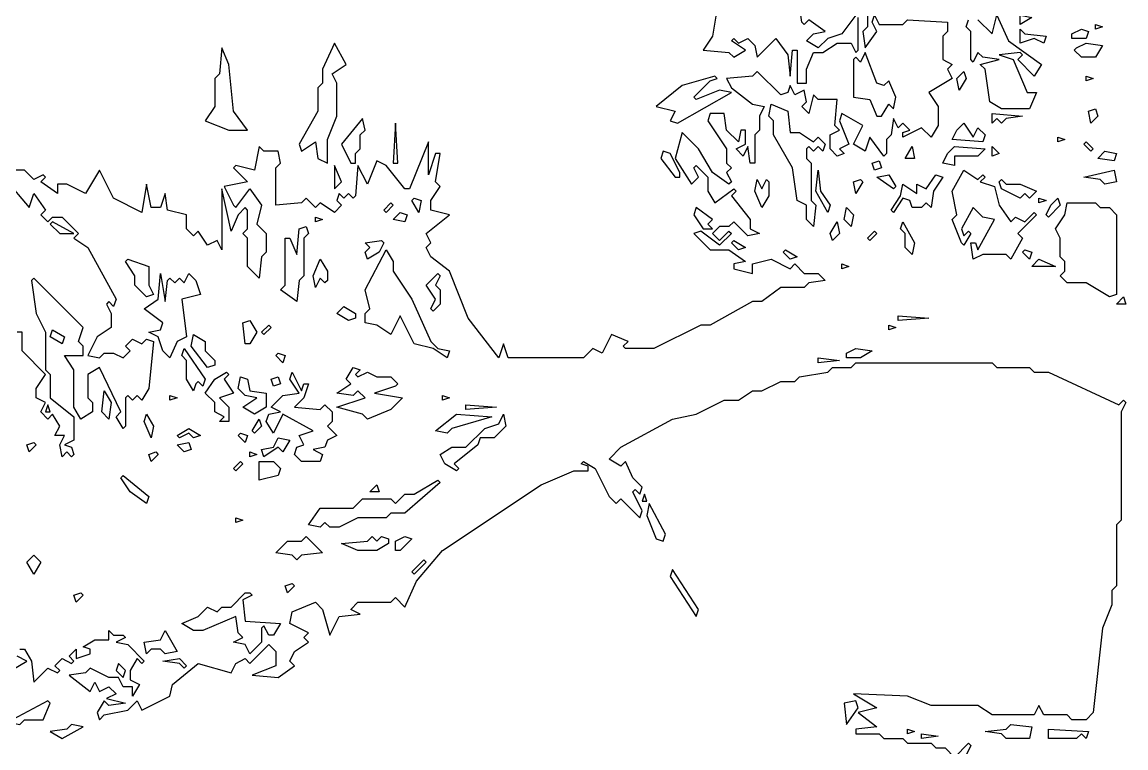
# Model space of a CAD drawing. Header units: millimetres. Extents: x -1861 to 1860, y -2 to 9002.
# Drawn here: x -1042 to -7, y 2591 to 3272 of the extents above; entities that cross this region are included whole.
import ezdxf

# ---------------------------------------------------------------- set-up
doc = ezdxf.new("R2010")
doc.units = ezdxf.units.MM
doc.layers.add('ALMOND-DRAW-PROFILE', color=7, linetype='Continuous', lineweight=25)

msp = doc.modelspace()

# ---------------------------------------------------------------- linework, layer by layer
at = {"layer": 'ALMOND-DRAW-PROFILE'}
for points in [[(-249.1, 3280.3), (-249.1, 3267.1), (-253.5, 3262.7), (-251.3, 3247.3), (-240.3, 3262.7), (-244.7, 3271.5), (-242.5, 3278.1), (-238.1, 3269.3), (-216.1, 3269.3), (-211.7, 3273.7), (-174.2, 3271.5), (-174.2, 3262.7), (-178.6, 3258.3), (-178.6, 3236.3), (-169.8, 3231.9), (-174.2, 3227.5), (-169.8, 3218.7), (-191.8, 3205.5), (-183, 3192.3), (-183, 3174.7), (-189.6, 3163.6), (-198.5, 3172.5), (-216.1, 3163.6), (-216.1, 3168.1), (-209.5, 3170.3), (-216.1, 3176.9), (-220.5, 3172.5), (-224.9, 3181.3), (-227.1, 3165.9), (-231.5, 3161.4), (-231.5, 3148.2), (-233.7, 3146), (-246.9, 3163.6), (-251.3, 3150.4), (-262.3, 3157), (-253.5, 3174.7), (-273.3, 3185.7), (-275.5, 3179.1), (-266.7, 3157), (-275.5, 3152.6), (-271.1, 3148.2), (-277.7, 3146), (-284.3, 3152.6), (-284.3, 3165.9), (-275.5, 3170.3), (-279.9, 3174.7), (-277.7, 3198.9), (-295.3, 3198.9), (-299.7, 3203.3), (-304.1, 3185.7), (-310.7, 3192.3), (-306.3, 3196.7), (-308.5, 3207.7), (-317.3, 3203.3), (-321.7, 3212.1), (-323.9, 3205.5), (-330.5, 3203.3), (-352.6, 3225.3), (-357, 3220.9), (-381.2, 3218.7), (-376.8, 3209.9), (-357, 3194.5), (-346, 3192.3), (-350.4, 3183.5), (-350.4, 3170.3), (-354.8, 3165.9), (-354.8, 3139.4), (-359.2, 3139.4), (-361.4, 3154.8), (-365.8, 3146), (-372.4, 3152.6), (-363.6, 3157), (-363.6, 3170.3), (-368, 3170.3), (-370.2, 3159.2), (-381.2, 3170.3), (-383.4, 3185.7), (-396.6, 3185.7), (-398.8, 3179.1), (-381.2, 3152.6), (-381.2, 3139.4), (-376.8, 3135), (-381.2, 3130.6), (-376.8, 3121.8), (-379, 3119.6), (-394.4, 3130.6), (-407.6, 3152.6), (-423, 3168.1), (-429.6, 3143.8), (-414.2, 3119.6), (-407.6, 3126.2), (-412, 3135), (-409.8, 3137.2), (-398.8, 3126.2), (-398.8, 3113), (-392.2, 3102), (-374.6, 3115.2), (-372.4, 3113), (-376.8, 3108.6), (-359.2, 3086.6), (-359.2, 3077.8), (-350.4, 3073.4), (-361.4, 3071.2), (-374.6, 3084.4), (-379, 3080), (-387.8, 3080), (-394.4, 3073.4), (-387.8, 3066.8), (-379, 3075.6), (-376.8, 3073.4), (-387.8, 3062.4), (-405.4, 3075.6), (-412, 3073.4), (-396.6, 3058), (-379, 3058), (-363.6, 3047), (-374.6, 3044.8), (-374.6, 3040.4), (-357, 3036), (-357, 3044.8), (-339.4, 3049.2), (-321.7, 3040.4), (-317.3, 3044.8), (-308.5, 3036), (-295.3, 3036), (-288.7, 3029.4), (-304.1, 3027.2), (-308.5, 3022.7), (-330.5, 3022.7), (-348.2, 3009.5), (-357, 3009.5), (-396.6, 2987.5), (-405.4, 2987.5), (-449.4, 2965.5), (-475.9, 2965.5), (-478.1, 2967.7), (-473.6, 2972.1), (-489.1, 2978.7), (-497.9, 2961.1), (-506.7, 2965.5), (-515.5, 2956.7), (-585.9, 2956.7), (-590.3, 2969.9), (-594.7, 2956.7), (-623.4, 2994.1), (-641, 3038.2), (-658.6, 3051.4), (-663, 3060.2), (-658.6, 3064.6), (-663, 3073.4), (-641, 3091), (-658.6, 3095.4), (-658.6, 3104.2), (-649.8, 3117.4), (-654.2, 3121.8), (-649.8, 3148.2), (-654.2, 3148.2), (-660.8, 3128.4), (-660.8, 3159.2), (-678.4, 3115.2), (-682.8, 3115.2), (-700.4, 3137.2), (-709.2, 3141.6), (-718, 3119.6), (-726.8, 3137.2), (-729, 3108.6), (-731.2, 3106.4), (-735.6, 3110.8), (-740, 3106.4), (-744.4, 3110.8), (-746.6, 3104.2), (-742.2, 3099.8), (-748.8, 3093.2), (-762.1, 3102), (-766.5, 3097.6), (-775.3, 3106.4), (-779.7, 3102), (-803.9, 3099.8), (-803.9, 3135), (-799.5, 3139.4), (-801.7, 3150.4), (-814.9, 3150.4), (-819.3, 3154.8), (-823.7, 3132.8), (-841.3, 3137.2), (-843.5, 3135), (-830.3, 3121.8), (-852.3, 3117.4), (-843.5, 3099.8), (-841.3, 3097.6), (-828.1, 3115.2), (-817.1, 3099.8), (-821.5, 3082.2), (-812.7, 3073.4), (-812.7, 3055.8), (-817.1, 3051.4), (-819.3, 3031.6), (-830.3, 3042.6), (-830.3, 3069), (-834.7, 3073.4), (-830.3, 3077.8), (-830.3, 3095.4), (-832.5, 3097.6), (-839.1, 3091), (-845.7, 3075.6), (-854.5, 3115.2), (-854.5, 3058), (-858.9, 3066.8), (-867.7, 3062.4), (-876.5, 3075.6), (-880.9, 3071.2), (-887.5, 3077.8), (-887.5, 3091), (-905.2, 3095.4), (-907.4, 3110.8), (-911.8, 3097.6), (-920.6, 3097.6), (-925, 3119.6), (-929.4, 3093.2), (-955.8, 3106.4), (-969, 3132.8), (-982.2, 3110.8), (-999.8, 3119.6), (-1008.6, 3119.6), (-1008.6, 3110.8), (-1024, 3121.8), (-1019.6, 3126.2), (-1021.8, 3128.4), (-1030.6, 3124), (-1039.5, 3132.8), (-1048.3, 3132.8)], [(-390, 3284.7), (-394.4, 3258.3), (-403.2, 3245.1), (-379, 3242.9), (-374.6, 3238.5), (-363.6, 3245.1), (-376.8, 3253.9), (-374.6, 3256.1), (-370.2, 3251.7), (-361.4, 3256.1), (-354.8, 3249.5), (-352.6, 3238.5), (-335, 3256.1), (-323.9, 3240.7), (-321.7, 3220.9), (-319.5, 3245.1), (-315.1, 3245.1), (-315.1, 3214.3), (-306.3, 3214.3), (-306.3, 3227.5), (-299.7, 3242.9), (-290.9, 3242.9), (-277.7, 3251.7), (-264.5, 3251.7), (-260.1, 3242.9), (-257.9, 3245.1), (-257.9, 3275.9)], [(-260.1, 3278.1), (-273.3, 3260.5), (-286.5, 3256.1), (-295.3, 3247.3), (-306.3, 3253.9), (-299.7, 3260.5), (-288.7, 3262.7), (-304.1, 3273.7), (-308.5, 3269.3), (-310.7, 3271.5), (-312.9, 3286.9)], [(-145.6, 3273.7), (-132.4, 3260.5), (-128, 3278.1), (-117, 3253.9), (-86.2, 3231.9), (-92.8, 3220.9), (-108.2, 3236.3), (-103.8, 3240.7), (-106, 3242.9), (-125.8, 3240.7), (-112.6, 3236.3), (-99.4, 3205.5), (-90.6, 3205.5), (-97.2, 3190.1), (-123.6, 3190.1), (-134.6, 3196.7), (-139, 3227.5), (-143.4, 3231.9), (-125.8, 3236.3), (-141.2, 3238.5), (-145.6, 3242.9), (-150, 3234.1), (-152.2, 3236.3), (-152.2, 3262.7), (-156.6, 3267.1), (-154.4, 3273.7)], [(-1057.1, 3124), (-1035, 3097.6), (-1030.6, 3110.8), (-1019.6, 3095.4), (-1024, 3091), (-1017.4, 3084.4), (-1013, 3088.8), (-1004.2, 3088.8), (-988.8, 3073.4), (-993.2, 3069), (-980, 3060.2), (-953.6, 3011.7), (-955.8, 3005.1), (-960.2, 3009.5), (-962.4, 3007.3), (-958, 2998.5), (-958, 2985.3), (-971.2, 2976.5), (-980, 2958.9), (-969, 2956.7), (-964.6, 2961.1), (-955.8, 2961.1), (-947, 2956.7), (-940.4, 2963.3), (-944.8, 2967.7), (-938.2, 2974.3), (-929.4, 2969.9), (-925, 2974.3), (-918.4, 2972.1), (-922.8, 2928.1), (-929.4, 2917.1), (-933.8, 2921.5), (-938.2, 2917.1), (-942.6, 2921.5), (-944.8, 2919.3), (-944.8, 2892.9), (-947, 2890.7), (-953.6, 2901.7), (-949.2, 2906.1), (-969, 2947.9), (-980, 2941.3), (-980, 2919.3), (-975.6, 2914.9), (-975.6, 2906.1), (-986.6, 2899.5), (-993.2, 2910.5), (-993.2, 2945.7), (-1002, 2958.9), (-984.4, 2958.9), (-984.4, 2967.7), (-988.8, 2972.1), (-984.4, 2985.3), (-1030.6, 3031.6), (-1032.8, 3029.4), (-1028.4, 2998.5), (-1019.6, 2980.9), (-1019.6, 2945.7), (-1015.2, 2941.3), (-1015.2, 2919.3), (-993.2, 2901.7), (-993.2, 2879.6), (-1002, 2875.2), (-995.4, 2873), (-993.2, 2866.4), (-995.4, 2864.2), (-999.8, 2868.6), (-1004.2, 2864.2), (-1006.4, 2875.2), (-1002, 2884.1), (-1010.8, 2884.1), (-1006.4, 2892.9), (-1013, 2903.9), (-1017.4, 2899.5), (-1024, 2906.1), (-1019.6, 2914.9), (-1028.4, 2919.3), (-1028.4, 2928.1), (-1019.6, 2941.3), (-1041.7, 2963.3), (-1041.7, 2980.9), (-1046.1, 2980.9)], [(-1043.9, 2683.7), (-1039.5, 2683.7), (-1032.8, 2672.7), (-1030.6, 2652.9), (-1017.4, 2666.1), (-1008.6, 2661.7), (-1006.4, 2663.9), (-1010.8, 2668.3), (-1004.2, 2674.9), (-995.4, 2670.5), (-993.2, 2672.7), (-997.6, 2677.1), (-991, 2683.7), (-991, 2674.9), (-977.8, 2679.3), (-977.8, 2683.7), (-984.4, 2685.9), (-973.4, 2692.5), (-960.2, 2692.5), (-960.2, 2701.3), (-955.8, 2696.9), (-947, 2696.9), (-944.8, 2694.7), (-953.6, 2690.3), (-942.6, 2688.1), (-927.2, 2672.7), (-929.4, 2670.5), (-933.8, 2674.9), (-940.4, 2663.9), (-940.4, 2655.1), (-931.6, 2650.7), (-938.2, 2639.7), (-938.2, 2648.5), (-947, 2648.5), (-951.4, 2657.3), (-960.2, 2657.3), (-977.8, 2666.1), (-982.2, 2661.7), (-997.6, 2659.5), (-977.8, 2644.1), (-973.4, 2652.9), (-969, 2644.1), (-960.2, 2648.5), (-953.6, 2641.9), (-962.4, 2637.5), (-944.8, 2633.1), (-960.2, 2630.9), (-964.6, 2635.3), (-971.2, 2624.3), (-969, 2617.7), (-964.6, 2622.1), (-942.6, 2626.5), (-933.8, 2635.3), (-929.4, 2626.5), (-903, 2639.7), (-900.8, 2650.7), (-876.5, 2670.5), (-845.7, 2661.7), (-841.3, 2670.5), (-832.5, 2674.9), (-828.1, 2670.5), (-810.5, 2688.1), (-803.9, 2681.5), (-803.9, 2668.3), (-825.9, 2659.5), (-801.7, 2657.3), (-786.3, 2668.3), (-790.7, 2672.7), (-786.3, 2681.5), (-773.1, 2690.3), (-777.5, 2694.7), (-773.1, 2699.1), (-790.7, 2707.9), (-788.5, 2718.9), (-766.5, 2727.7), (-759.9, 2721.1), (-753.2, 2696.9), (-744.4, 2714.5), (-724.6, 2716.7), (-733.4, 2721.1), (-726.8, 2727.7), (-696, 2727.7), (-691.6, 2732.1), (-682.8, 2723.3), (-671.8, 2747.6), (-647.6, 2776.2), (-555.1, 2837.8), (-524.3, 2851), (-511.1, 2851), (-511.1, 2855.4), (-517.7, 2857.6), (-515.5, 2859.8), (-504.5, 2853.2), (-491.3, 2826.8), (-484.7, 2820.2), (-480.3, 2824.6), (-462.6, 2807), (-460.4, 2813.6), (-469.2, 2831.2), (-467, 2833.4), (-462.6, 2829), (-460.4, 2835.6), (-469.2, 2844.4), (-475.9, 2859.8), (-480.3, 2855.4), (-491.3, 2862), (-480.3, 2873), (-431.8, 2899.5), (-409.8, 2903.9), (-383.4, 2917.1), (-370.2, 2917.1), (-357, 2925.9), (-348.2, 2925.9), (-330.5, 2934.7), (-317.3, 2934.7), (-312.9, 2939.1), (-286.5, 2943.5), (-282.1, 2947.9), (-264.5, 2947.9), (-260.1, 2952.3), (-132.4, 2952.3), (-128, 2947.9), (-97.2, 2947.9), (-92.8, 2943.5), (-79.6, 2943.5), (-13.5, 2912.7), (-9.1, 2917.1), (-6.9, 2914.9), (-11.3, 2906.1), (-11.3, 2804.8), (-15.7, 2800.4), (-15.7, 2743.2), (-20.1, 2738.7), (-20.1, 2725.5), (-28.9, 2703.5), (-37.7, 2624.3), (-44.3, 2617.7), (-57.6, 2617.7), (-62, 2622.1), (-84, 2622.1), (-88.4, 2630.9), (-92.8, 2622.1), (-132.4, 2622.1), (-145.6, 2630.9), (-189.6, 2630.9), (-211.7, 2639.7), (-262.3, 2641.9), (-240.3, 2628.7), (-257.9, 2624.3), (-240.3, 2611.1), (-260.1, 2608.9), (-260.1, 2604.5), (-238.1, 2604.5), (-233.7, 2600), (-216.1, 2600), (-211.7, 2595.6), (-189.6, 2595.6), (-185.2, 2591.2), (-176.4, 2591.2), (-167.6, 2582.4), (-154.4, 2595.6), (-152.2, 2593.4), (-169.8, 2558.2)], [(-1059.3, 2659.5), (-1037.3, 2672.7), (-1046.1, 2677.1)]]:
    msp.add_lwpolyline(points, dxfattribs=at)
for points in [[(-106, 3269.3), (-106, 3278.1), (-95, 3275.9)], [(-106, 3251.7), (-106, 3264.9), (-101.6, 3260.5), (-81.8, 3258.3), (-84, 3251.7), (-92.8, 3256.1)], [(-57.6, 3256.1), (-57.6, 3260.5), (-48.7, 3264.9), (-42.1, 3262.7), (-44.3, 3256.1)], [(-35.5, 3264.9), (-35.5, 3269.3), (-28.9, 3267.1)], [(-755.4, 3139.4), (-755.4, 3161.4), (-746.6, 3183.5), (-746.6, 3214.3), (-751, 3223.1), (-737.8, 3231.9), (-748.8, 3251.7), (-759.9, 3227.5), (-759.9, 3214.3), (-764.3, 3209.9), (-764.3, 3187.9), (-781.9, 3157), (-779.7, 3150.4), (-766.5, 3159.2), (-764.3, 3143.8)], [(-48.7, 3238.5), (-55.4, 3245.1), (-53.2, 3247.3), (-44.3, 3251.7), (-28.9, 3249.5), (-35.5, 3238.5)], [(-847.9, 3170.3), (-830.3, 3170.3), (-843.5, 3187.9), (-847.9, 3231.9), (-854.5, 3247.3), (-856.7, 3223.1), (-861.1, 3218.7), (-861.1, 3192.3), (-869.9, 3179.1)], [(-240.3, 3183.5), (-235.9, 3183.5), (-229.3, 3194.5), (-224.9, 3190.1), (-222.7, 3201.1), (-229.3, 3216.5), (-233.7, 3212.1), (-240.3, 3214.3), (-251.3, 3242.9), (-255.7, 3234.1), (-260.1, 3238.5), (-262.3, 3236.3), (-262.3, 3201.1), (-246.9, 3198.9)], [(-434, 3179.1), (-427.4, 3176.9), (-376.8, 3205.5), (-387.8, 3207.7), (-409.8, 3198.9), (-412, 3201.1), (-396.6, 3216.5), (-390, 3218.7), (-392.2, 3220.9), (-423, 3212.1), (-447.2, 3192.3), (-429.6, 3187.9)], [(-163.2, 3207.7), (-165.4, 3218.7), (-158.8, 3225.3), (-156.6, 3218.7)], [(-44.3, 3216.5), (-44.3, 3220.9), (-37.7, 3218.7)], [(-299.7, 3080), (-306.3, 3086.6), (-306.3, 3099.8), (-315.1, 3104.2), (-319.5, 3135), (-337.2, 3165.9), (-337.2, 3179.1), (-341.6, 3183.5), (-339.4, 3194.5), (-323.9, 3187.9), (-321.7, 3168.1), (-312.9, 3168.1), (-299.7, 3159.2), (-295.3, 3163.6), (-288.7, 3157), (-290.9, 3150.4), (-295.3, 3154.8), (-299.7, 3150.4), (-304.1, 3154.8), (-306.3, 3152.6), (-306.3, 3143.8), (-301.9, 3139.4), (-301.9, 3104.2), (-297.5, 3099.8)], [(-39.9, 3176.9), (-42.1, 3187.9), (-35.5, 3190.1), (-33.3, 3183.5)], [(-733.4, 3139.4), (-729, 3139.4), (-729, 3148.2), (-724.6, 3152.6), (-724.6, 3165.9), (-720.2, 3170.3), (-722.4, 3181.3), (-742.2, 3157)], [(-693.8, 3139.4), (-689.4, 3139.4), (-691.6, 3176.9)], [(-169.8, 3161.4), (-165.4, 3170.3), (-158.8, 3176.9), (-150, 3163.6), (-145.6, 3172.5), (-139, 3165.9), (-141.2, 3159.2)], [(-132.4, 3176.9), (-132.4, 3185.7), (-103.8, 3183.5), (-119.2, 3181.3), (-123.6, 3176.9), (-128, 3181.3)], [(-70.8, 3159.2), (-70.8, 3163.6), (-64.2, 3161.4)], [(-39.9, 3150.4), (-46.5, 3157), (-44.3, 3159.2), (-37.7, 3152.6)], [(-429.6, 3126.2), (-425.2, 3126.2), (-425.2, 3130.6), (-434, 3148.2), (-440.6, 3150.4), (-442.8, 3143.8)], [(-213.9, 3143.8), (-207.3, 3154.8), (-205.1, 3143.8)], [(-178.6, 3139.4), (-174.2, 3148.2), (-167.6, 3154.8), (-139, 3152.6), (-145.6, 3146), (-167.6, 3146), (-167.6, 3137.2)], [(-132.4, 3146), (-132.4, 3154.8), (-125.8, 3148.2)], [(-33.3, 3143.8), (-26.7, 3150.4), (-15.7, 3148.2), (-17.9, 3141.6)], [(-748.8, 3115.2), (-742.2, 3121.8), (-748.8, 3137.2)], [(-242.5, 3132.8), (-244.7, 3139.4), (-238.1, 3141.6), (-235.9, 3135)], [(-286.5, 3093.2), (-297.5, 3113), (-295.3, 3132.8), (-293.1, 3113), (-284.3, 3099.8)], [(-224.9, 3115.2), (-240.3, 3126.2), (-229.3, 3128.4), (-222.7, 3117.4)], [(-224.9, 3093.2), (-227.1, 3095.4), (-218.3, 3108.6), (-216.1, 3119.6), (-202.9, 3110.8), (-202.9, 3119.6), (-194.1, 3115.2), (-185.2, 3128.4), (-178.6, 3126.2), (-187.4, 3113), (-189.6, 3097.6), (-194.1, 3102), (-198.5, 3097.6), (-207.3, 3097.6), (-209.5, 3104.2), (-216.1, 3106.4)], [(-150, 3049.2), (-152.2, 3064.6), (-147.8, 3064.6), (-145.6, 3058), (-130.2, 3086.6), (-141.2, 3088.8), (-150, 3097.6), (-161, 3077.8), (-158.8, 3071.2), (-154.4, 3075.6), (-152.2, 3073.4), (-158.8, 3062.4), (-161, 3064.6), (-169.8, 3086.6), (-165.4, 3091), (-169.8, 3113), (-158.8, 3132.8), (-145.6, 3124), (-141.2, 3128.4), (-139, 3126.2), (-143.4, 3121.8), (-130.2, 3117.4), (-125.8, 3099.8), (-114.8, 3084.4), (-110.4, 3088.8), (-101.6, 3084.4), (-92.8, 3093.2), (-90.6, 3091), (-108.2, 3073.4), (-103.8, 3069), (-114.8, 3049.2), (-119.2, 3053.6), (-141.2, 3053.6)], [(-26.7, 3119.6), (-31.1, 3124), (-46.5, 3126.2), (-17.9, 3132.8), (-15.7, 3121.8)], [(-348.2, 3097.6), (-354.8, 3113), (-352.6, 3124), (-348.2, 3115.2), (-343.8, 3124), (-341.6, 3121.8), (-341.6, 3108.6)], [(-260.1, 3110.8), (-262.3, 3121.8), (-255.7, 3124), (-253.5, 3121.8)], [(-106, 3106.4), (-123.6, 3115.2), (-125.8, 3121.8), (-123.6, 3124), (-119.2, 3119.6), (-106, 3119.6), (-90.6, 3113), (-97.2, 3106.4), (-101.6, 3110.8)], [(-669.6, 3093.2), (-676.2, 3104.2), (-674, 3106.4), (-667.4, 3104.2)], [(-88.4, 3102), (-88.4, 3106.4), (-81.8, 3104.2)], [(-79.6, 3088.8), (-81.8, 3091), (-77.4, 3099.8), (-70.8, 3106.4), (-68.6, 3099.8)], [(-700.4, 3093.2), (-702.6, 3095.4), (-696, 3102), (-693.8, 3099.8)], [(-403.2, 3077.8), (-394.4, 3077.8), (-398.8, 3082.2), (-394.4, 3086.6), (-409.8, 3097.6), (-412, 3091)], [(-264.5, 3080), (-271.1, 3086.6), (-268.9, 3097.6), (-262.3, 3091)], [(-22.3, 3013.9), (-44.3, 3027.2), (-62, 3027.2), (-68.6, 3033.8), (-64.2, 3038.2), (-64.2, 3047), (-68.6, 3051.4), (-68.6, 3069), (-73, 3077.8), (-64.2, 3091), (-62, 3102), (-35.5, 3102), (-31.1, 3097.6), (-22.3, 3097.6), (-15.7, 3091), (-15.7, 3016.1)], [(-1006.4, 3073.4), (-993.2, 3073.4), (-1013, 3084.4), (-1015.2, 3082.2)], [(-766.5, 3084.4), (-766.5, 3088.8), (-759.9, 3086.6)], [(-693.8, 3086.6), (-687.2, 3093.2), (-680.6, 3091), (-682.8, 3084.4)], [(-282.1, 3066.8), (-284.3, 3073.4), (-277.7, 3084.4), (-275.5, 3073.4)], [(-207.3, 3053.6), (-213.9, 3060.2), (-213.9, 3073.4), (-218.3, 3077.8), (-216.1, 3084.4), (-205.1, 3064.6)], [(-784.1, 3009.5), (-799.5, 3020.5), (-795.1, 3025), (-795.1, 3069), (-790.7, 3069), (-784.1, 3053.6), (-781.9, 3077.8), (-775.3, 3080), (-773.1, 3073.4), (-777.5, 3069), (-777.5, 3033.8), (-781.9, 3029.4)], [(-246.9, 3066.8), (-249.1, 3069), (-242.5, 3075.6), (-240.3, 3073.4)], [(-718, 3049.2), (-720.2, 3055.8), (-715.8, 3060.2), (-720.2, 3064.6), (-704.8, 3066.8), (-702.6, 3064.6), (-707, 3055.8)], [(-370.2, 3058), (-376.8, 3064.6), (-374.6, 3066.8), (-363.6, 3060.2)], [(-643.2, 2956.7), (-656.4, 2965.5), (-674, 2969.9), (-687.2, 2996.3), (-696, 2978.7), (-709.2, 2987.5), (-720.2, 2989.7), (-720.2, 2998.5), (-715.8, 3002.9), (-720.2, 3020.5), (-700.4, 3058), (-693.8, 3047), (-693.8, 3038.2), (-676.2, 3011.7), (-658.6, 2972.1), (-652, 2965.5), (-641, 2963.3)], [(-321.7, 3049.2), (-328.3, 3055.8), (-326.1, 3058), (-315.1, 3051.4)], [(-97.2, 3049.2), (-103.8, 3055.8), (-101.6, 3058), (-95, 3055.8)], [(-925, 3013.9), (-936, 3025), (-936, 3033.8), (-944.8, 3047), (-942.6, 3049.2), (-922.8, 3042.6), (-922.8, 3025), (-918.4, 3016.1)], [(-766.5, 3022.7), (-768.7, 3033.8), (-762.1, 3049.2), (-755.4, 3038.2), (-755.4, 3029.4), (-757.7, 3027.2), (-762.1, 3031.6)], [(-273.3, 3040.4), (-273.3, 3044.8), (-266.7, 3042.6)], [(-95, 3042.6), (-88.4, 3049.2), (-73, 3042.6)], [(-903, 2956.7), (-909.6, 2963.3), (-914, 2976.5), (-922.8, 2980.9), (-911.8, 2983.1), (-909.6, 2989.7), (-927.2, 3002.9), (-914, 3011.7), (-911.8, 3036), (-907.4, 3009.5), (-905.2, 3029.4), (-903, 3031.6), (-898.6, 3027.2), (-894.1, 3031.6), (-889.7, 3027.2), (-885.3, 3036), (-878.7, 3029.4), (-874.3, 3016.1), (-891.9, 3011.7), (-887.5, 2976.5), (-896.4, 2972.1)], [(-656.4, 3000.7), (-658.6, 3002.9), (-654.2, 3011.7), (-663, 3025), (-652, 3036), (-649.8, 3033.8), (-654.2, 3025), (-649.8, 3020.5), (-649.8, 3007.3)], [(-15.7, 3007.3), (-9.1, 3013.9), (-6.9, 3007.3)], [(-735.6, 2991.9), (-746.6, 2998.5), (-740, 3005.1), (-729, 2998.5), (-729, 2994.1)], [(-832.5, 2969.9), (-834.7, 2989.7), (-828.1, 2991.9), (-821.5, 2980.9), (-828.1, 2969.9)], [(-220.5, 2991.9), (-220.5, 2996.3), (-191.8, 2994.1)], [(-1015.2, 2976.5), (-1013, 2983.1), (-1002, 2976.5), (-1004.2, 2969.9)], [(-814.9, 2978.7), (-817.1, 2980.9), (-810.5, 2987.5), (-808.3, 2985.3)], [(-229.3, 2983.1), (-229.3, 2987.5), (-222.7, 2985.3)], [(-867.7, 2947.9), (-883.1, 2967.7), (-880.9, 2978.7), (-869.9, 2972.1), (-869.9, 2963.3), (-861.1, 2954.5), (-861.1, 2950.1)], [(-880.9, 2925.9), (-887.5, 2936.9), (-887.5, 2954.5), (-891.9, 2958.9), (-889.7, 2965.5), (-869.9, 2936.9), (-872.1, 2930.3), (-876.5, 2934.7), (-878.7, 2932.5)], [(-797.3, 2952.3), (-803.9, 2958.9), (-801.7, 2961.1), (-795.1, 2958.9)], [(-268.9, 2956.7), (-268.9, 2961.1), (-260.1, 2965.5), (-244.7, 2963.3), (-255.7, 2956.7)], [(-295.3, 2952.3), (-295.3, 2956.7), (-275.5, 2954.5)], [(-856.7, 2897.3), (-852.3, 2901.7), (-861.1, 2906.1), (-861.1, 2914.9), (-869.9, 2923.7), (-861.1, 2936.9), (-850.1, 2943.5), (-847.9, 2941.3), (-852.3, 2936.9), (-843.5, 2923.7), (-856.7, 2919.3), (-847.9, 2910.5), (-847.9, 2897.3)], [(-823.7, 2903.9), (-834.7, 2910.5), (-821.5, 2919.3), (-832.5, 2921.5), (-839.1, 2928.1), (-836.9, 2939.1), (-830.3, 2936.9), (-828.1, 2925.9), (-812.7, 2923.7), (-812.7, 2910.5)], [(-779.7, 2859.8), (-786.3, 2866.4), (-784.1, 2873), (-777.5, 2875.2), (-781.9, 2884.1), (-768.7, 2888.5), (-797.3, 2903.9), (-806.1, 2886.3), (-812.7, 2897.3), (-810.5, 2903.9), (-799.5, 2906.1), (-808.3, 2910.5), (-797.3, 2921.5), (-781.9, 2923.7), (-790.7, 2936.9), (-788.5, 2943.5), (-779.7, 2925.9), (-777.5, 2932.5), (-773.1, 2932.5), (-777.5, 2919.3), (-786.3, 2910.5), (-762.1, 2908.3), (-757.7, 2912.7), (-751, 2906.1), (-751, 2897.3), (-755.4, 2892.9), (-746.6, 2884.1), (-755.4, 2879.6), (-757.7, 2873), (-768.7, 2870.8), (-759.9, 2866.4), (-762.1, 2859.8)], [(-806.1, 2930.3), (-808.3, 2936.9), (-801.7, 2939.1), (-799.5, 2932.5)], [(-718, 2899.5), (-722.4, 2903.9), (-746.6, 2910.5), (-720.2, 2919.3), (-726.8, 2925.9), (-731.2, 2921.5), (-746.6, 2923.7), (-733.4, 2932.5), (-737.8, 2936.9), (-731.2, 2947.9), (-724.6, 2945.7), (-729, 2941.3), (-726.8, 2939.1), (-718, 2943.5), (-709.2, 2939.1), (-696, 2939.1), (-689.4, 2932.5), (-691.6, 2930.3), (-711.4, 2923.7), (-685, 2919.3), (-696, 2908.3)], [(-960.2, 2899.5), (-966.8, 2906.1), (-964.6, 2925.9), (-958, 2914.9)], [(-903, 2917.1), (-903, 2921.5), (-896.4, 2919.3)], [(-647.6, 2917.1), (-647.6, 2921.5), (-641, 2919.3)], [(-1019.6, 2906.1), (-1015.2, 2906.1), (-1017.4, 2912.7)], [(-625.6, 2908.3), (-625.6, 2912.7), (-596.9, 2910.5)], [(-920.6, 2881.8), (-927.2, 2897.3), (-925, 2903.9), (-918.4, 2892.9)], [(-823.7, 2886.3), (-825.9, 2888.5), (-819.3, 2899.5), (-817.1, 2892.9)], [(-654.2, 2888.5), (-634.4, 2903.9), (-601.3, 2901.7), (-638.8, 2890.7), (-643.2, 2886.3)], [(-634.4, 2851), (-645.4, 2857.6), (-649.8, 2866.4), (-638.8, 2873), (-625.6, 2873), (-607.9, 2890.7), (-594.7, 2895.1), (-590.3, 2903.9), (-588.1, 2892.9), (-599.1, 2881.8), (-612.3, 2881.8), (-614.5, 2875.2), (-636.6, 2857.6), (-632.2, 2853.2)], [(-894.1, 2881.8), (-896.4, 2884.1), (-885.3, 2890.7), (-874.3, 2884.1), (-880.9, 2881.8), (-885.3, 2886.3)], [(-1035, 2868.6), (-1037.3, 2875.2), (-1030.6, 2877.4), (-1028.4, 2875.2)], [(-889.7, 2868.6), (-896.4, 2875.2), (-885.3, 2877.4), (-883.1, 2870.8)], [(-832.5, 2877.4), (-839.1, 2884.1), (-836.9, 2886.3), (-830.3, 2884.1)], [(-814.9, 2864.2), (-817.1, 2870.8), (-806.1, 2873), (-801.7, 2881.8), (-790.7, 2879.6), (-797.3, 2868.6), (-801.7, 2873)], [(-920.6, 2859.8), (-922.8, 2866.4), (-916.2, 2868.6), (-914, 2866.4)], [(-828.1, 2864.2), (-828.1, 2868.6), (-821.5, 2866.4)], [(-841.3, 2851), (-843.5, 2853.2), (-836.9, 2859.8), (-834.7, 2857.6)], [(-819.3, 2842.2), (-819.3, 2859.8), (-806.1, 2859.8), (-799.5, 2853.2), (-801.7, 2846.6)], [(-925, 2820.2), (-940.4, 2831.2), (-949.2, 2844.4), (-947, 2846.6), (-922.8, 2826.8)], [(-773.1, 2800.4), (-762.1, 2815.8), (-731.2, 2815.8), (-722.4, 2824.6), (-696, 2824.6), (-691.6, 2820.2), (-682.8, 2829), (-674, 2829), (-652, 2842.2), (-649.8, 2840), (-682.8, 2811.4), (-696, 2811.4), (-700.4, 2807), (-726.8, 2807), (-744.4, 2798.2), (-753.2, 2798.2), (-757.7, 2802.6), (-762.1, 2798.2)], [(-715.8, 2831.2), (-709.2, 2837.8), (-707, 2831.2)], [(-460.4, 2822.4), (-456, 2822.4), (-458.2, 2829)], [(-447.2, 2787.2), (-440.6, 2785), (-438.4, 2791.6), (-453.8, 2820.2), (-456, 2809.2)], [(-841.3, 2802.6), (-841.3, 2807), (-834.7, 2804.8)], [(-784.1, 2767.4), (-788.5, 2771.8), (-803.9, 2774), (-792.9, 2785), (-779.7, 2785), (-775.3, 2789.4), (-759.9, 2774), (-779.7, 2771.8)], [(-726.8, 2776.2), (-742.2, 2782.8), (-718, 2785), (-713.6, 2789.4), (-709.2, 2785), (-704.8, 2789.4), (-698.2, 2787.2), (-698.2, 2782.8), (-709.2, 2776.2)], [(-691.6, 2776.2), (-691.6, 2785), (-682.8, 2789.4), (-676.2, 2787.2), (-687.2, 2776.2)], [(-1030.6, 2754.2), (-1037.3, 2765.2), (-1030.6, 2771.8), (-1024, 2765.2)], [(-674, 2754.2), (-676.2, 2756.4), (-665.2, 2767.4), (-663, 2765.2)], [(-409.8, 2714.5), (-407.6, 2721.1), (-431.8, 2758.6), (-434, 2752)], [(-792.9, 2736.5), (-795.1, 2743.2), (-788.5, 2745.4), (-786.3, 2743.2)], [(-991, 2727.7), (-993.2, 2734.3), (-986.6, 2736.5), (-984.4, 2734.3)], [(-828.1, 2679.3), (-832.5, 2688.1), (-843.5, 2690.3), (-834.7, 2694.7), (-839.1, 2699.1), (-841.3, 2714.5), (-872.1, 2701.3), (-880.9, 2701.3), (-891.9, 2707.9), (-876.5, 2714.5), (-867.7, 2723.3), (-858.9, 2718.9), (-854.5, 2723.3), (-845.7, 2723.3), (-832.5, 2736.5), (-828.1, 2736.5), (-825.9, 2734.3), (-834.7, 2729.9), (-832.5, 2710.1), (-799.5, 2707.9), (-806.1, 2696.9), (-810.5, 2696.9), (-814.9, 2705.7), (-817.1, 2703.5), (-817.1, 2690.3)], [(-925, 2679.3), (-927.2, 2690.3), (-911.8, 2692.5), (-907.4, 2701.3), (-896.4, 2681.5), (-907.4, 2679.3), (-911.8, 2683.7), (-920.6, 2683.7)], [(-947, 2657.3), (-944.8, 2663.9), (-951.4, 2670.5), (-953.6, 2663.9)], [(-889.7, 2666.1), (-894.1, 2670.5), (-909.6, 2672.7), (-894.1, 2674.9), (-887.5, 2668.3)], [(-1054.9, 2615.5), (-1043.9, 2613.3), (-1039.5, 2617.7), (-1021.8, 2617.7), (-1015.2, 2633.1), (-1017.4, 2635.3)], [(-268.9, 2613.3), (-257.9, 2628.7), (-260.1, 2635.3), (-271.1, 2633.1)], [(-1004.2, 2600), (-984.4, 2611.1), (-995.4, 2613.3), (-999.8, 2608.9), (-1015.2, 2606.7)], [(-211.7, 2604.5), (-211.7, 2608.9), (-205.1, 2606.7)], [(-119.2, 2600), (-123.6, 2604.5), (-139, 2606.7), (-119.2, 2608.9), (-114.8, 2613.3), (-95, 2611.1), (-97.2, 2600)], [(-79.6, 2600), (-79.6, 2608.9), (-42.1, 2606.7), (-44.3, 2600), (-48.7, 2604.5), (-53.2, 2600)], [(-198.5, 2600), (-198.5, 2604.5), (-183, 2602.3)]]:
    msp.add_lwpolyline(points, close=True, dxfattribs=at)

doc.saveas('drawing.dxf')
